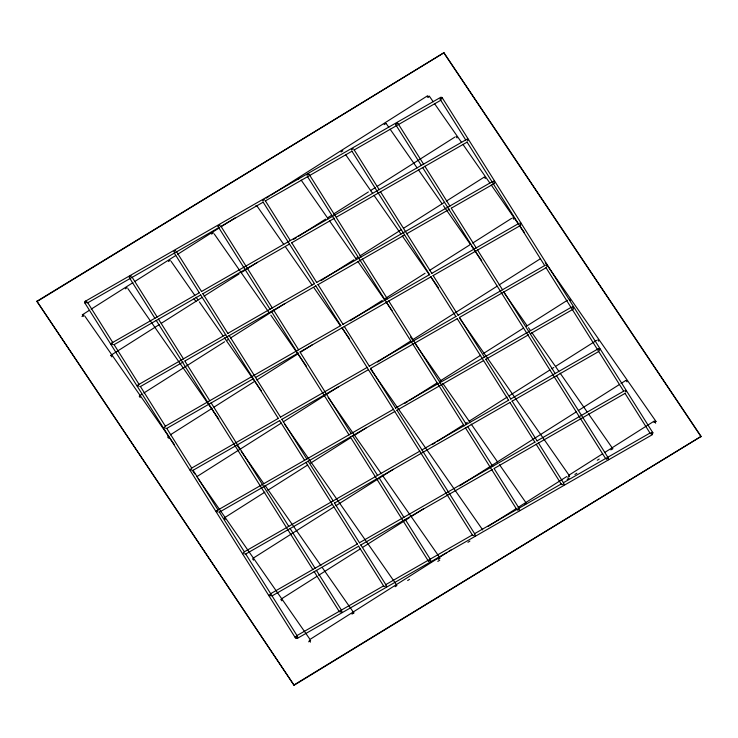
<?xml version="1.0" encoding="UTF-8"?>
<svg xmlns="http://www.w3.org/2000/svg" width="738" height="738" viewBox="0 0 738 738"><rect width="100%" height="100%" fill="white"/><g stroke="black" fill="none" stroke-linecap="round" stroke-linejoin="round"><path stroke-width="1.11" d="M81.973 316.528L83.957 315.034M308.659 641.811L310.633 640.316M297.331 637.198L295.449 637.955L84.852 302.967L86.89 301.556M295.449 637.955L297.488 636.553M440.235 98.846L442.256 97.794L441.961 98.422M442.32 97.886L652.918 432.874C651.414 434.193 653.195 435.309 651.589 433.197L651.331 432.514M84.676 302.515A1.301 1.236 -6.2 0 1 85.304 301.27L440.568 97.398L441.73 99.196M295.947 636.414L297.202 638.444L296.095 636.313M82.352 314.812L89.197 310.412M218.097 226.4L220.099 225.136M125.276 288.826L127.102 287.663M168.421 261.455L170.257 260.293M211.575 234.084L213.402 232.922M341.021 151.982L342.847 150.82M384.166 124.611L386.002 123.449M427.32 97.241L429.285 96.106L433.243 101.779M351.952 614.108L353.788 612.946M395.107 586.738L396.933 585.575M438.252 559.367L440.079 558.205M524.552 504.635L526.379 503.473M567.697 477.265L569.524 476.102M610.843 449.894L612.678 448.732M653.997 422.523L656.027 421.472M129.408 277.165L131.29 276.086M173.808 251.695L175.69 250.606M262.617 200.745L264.499 199.666M307.017 175.266L308.908 174.186M351.426 149.796L353.308 148.716M395.826 124.316L397.708 123.237M340.006 612.153L341.888 611.073M384.406 586.682L386.288 585.603M428.815 561.203L430.697 560.124M473.215 535.733L475.097 534.653M517.624 510.253L519.506 509.174M562.024 484.783L563.906 483.704M606.424 459.313L608.315 458.224M650.833 433.833L652.918 432.874M298.06 179.131L299.49 178.227M91.143 309.176L132.951 282.654M134.897 281.427L175.736 255.523M177.683 254.287L219.49 227.765M221.437 226.529L235.053 217.894M266.169 198.162L269.084 196.308M271.031 195.081L427.579 95.774L428.686 97.241M110.7 355.393L159.325 324.554M161.262 323.327L202.101 297.423M204.048 296.187L239.057 273.983M241.003 272.746L257.525 262.267M293.503 239.444L296.427 237.59M298.373 236.363L325.596 219.094M327.543 217.858L331.427 215.385M333.373 214.158L368.382 191.954M370.328 190.718L375.19 187.637M377.127 186.4L454.922 137.056M140.008 395.439L141.954 394.203M143.901 392.976L224.601 341.777M226.548 340.55L228.494 339.314M230.441 338.078L284.896 303.539M320.873 280.717L353.926 259.748M355.873 258.512L357.819 257.285M359.766 256.049L401.573 229.527M403.52 228.291L444.359 202.387M446.305 201.16L484.229 177.102M170.293 434.866L212.101 408.345M214.048 407.108L253.909 381.823M256.833 379.978L298.641 353.456M300.587 352.22L312.257 344.821M350.181 320.762L382.266 300.412M384.212 299.176L425.051 273.272M429.913 270.191L470.752 244.287M472.698 243.051L511.591 218.383M196.677 476.757L281.279 423.105M283.217 421.868L338.641 386.712M377.542 362.044L410.596 341.067M412.542 339.84L497.144 286.178M499.082 284.942L539.921 259.038M225.016 517.421L264.877 492.135M267.802 490.281L307.663 464.995M310.578 463.141L350.449 437.855M354.341 435.392L366.011 427.994M404.904 403.317L407.819 401.472M409.765 400.236L436.988 382.967M439.903 381.112L480.742 355.209M483.667 353.364L523.528 328.069M526.452 326.224L567.291 300.32M253.346 558.085L334.056 506.886M336.002 505.659L393.372 469.267M432.265 444.599L435.18 442.745M437.127 441.509L463.381 424.857M465.327 423.621L467.274 422.394M469.211 421.158L507.135 397.109M509.082 395.872L549.921 369.969M551.867 368.732L553.814 367.496M555.751 366.269L596.59 340.366M281.685 598.739L316.685 576.535M318.631 575.308L360.448 548.786M362.386 547.55L409.064 517.947M411.011 516.711L423.649 508.694M459.626 485.872L576.313 411.859M578.26 410.623L619.099 384.719M621.036 383.492L625.898 380.402M447.127 552.439L310.015 639.403L198.098 478.648M449.064 551.203L451.01 549.967M487.966 526.535L516.157 508.648M518.104 507.412L566.719 476.573M568.666 475.346L602.697 453.75M604.643 452.523L654.237 421.066L655.648 423.188M407.662 580.548L409.599 579.312M437.8 561.424L439.747 560.188M467.947 542.31L469.894 541.074M567.125 479.396L569.072 478.159M574.902 474.46L576.848 473.224M597.273 460.272L599.219 459.045M36.9 301.288L443.935 52.749L701.072 436.426L294.065 685.251L36.9 301.288L294.065 685.251M36.928 301.574L443.935 52.749M294.038 684.956L701.072 436.426M87.619 302.875L218.328 227.885M220.33 226.741L263.235 202.129M265.228 200.985L352.044 151.179M354.037 150.035L440.854 100.23M111.641 343.069L199.454 292.691M201.446 291.547L466.877 139.27M113.938 344.747L200.754 294.951M202.747 293.807L289.564 244.001M291.556 242.857L334.462 218.236M336.454 217.092L467.172 142.102M137.969 384.941L225.782 334.563M227.774 333.419L314.582 283.613M316.584 282.469L492.2 181.714M140.266 386.629L183.172 362.007M185.164 360.864L315.882 285.874M317.884 284.73L404.692 234.924M406.684 233.78L449.599 209.168M451.591 208.015L494.497 183.402M165.294 426.241L340.91 325.486M342.902 324.342L429.719 274.536M431.712 273.392L518.528 223.596M166.594 428.501L253.402 378.695M255.394 377.552L298.309 352.939M300.301 351.786L431.02 276.796M433.012 275.652L520.825 225.274M191.612 468.113L278.429 418.308M280.422 417.164L367.238 367.367M369.231 366.214L456.047 316.418M458.04 315.274L544.847 265.468M192.913 470.374L279.73 420.568M281.722 419.424L368.539 369.618M370.531 368.474L457.339 318.668M459.34 317.524L546.148 267.719M216.944 510.558L393.557 409.239M395.559 408.096L571.175 307.34M219.241 512.246L394.858 411.49M396.85 410.346L483.667 360.55M485.659 359.397L528.565 334.784M530.567 333.641L573.472 309.028M244.269 551.867L419.885 451.112M421.878 449.968L508.694 400.162M510.687 399.018L598.5 348.64M245.56 554.118L332.377 504.312M334.369 503.168L377.275 478.556M379.277 477.412L509.995 402.422M511.988 401.278L598.795 351.472M270.588 593.739L357.404 543.934M359.397 542.79L535.013 442.034M537.015 440.89L623.822 391.085M271.888 595.99L358.705 546.194M360.697 545.041L492.412 469.479M494.405 468.335L625.123 393.345M296.916 635.612L383.723 585.806M385.725 584.662L472.532 534.856M474.534 533.712L561.341 483.907M563.334 482.763L650.15 432.957M297.202 638.444L652.429 434.645M255.772 205.856L256.547 205.551M546.314 264.804L546.821 264.822M82.388 314.729L83.495 316.196M85.34 301.187L86.374 302.7M625.972 380.421L627.032 381.869M280.781 599.376L281.842 600.815M493.261 181.161L494.248 182.655M572.236 306.787L573.223 308.272M598.564 348.659L599.68 350.439M456.093 136.558L457.025 137.905M484.423 177.221L485.355 178.559M512.762 217.885L513.694 219.223M569.432 299.204L570.363 300.541M597.762 339.858L598.702 341.205M110.903 355.513L111.835 356.86M139.233 396.177L140.165 397.514M167.572 436.831L168.504 438.178M224.241 518.159L225.173 519.497M252.571 558.814L253.512 560.16M309.24 640.141L310.458 642.143M467.053 139.399L467.92 140.783M519.7 223.144L520.576 224.527M546.028 265.016L546.895 266.4M625.003 390.642L625.87 392.026M111.825 343.198L112.693 344.572M138.154 385.07L139.021 386.454M164.473 426.942L165.34 428.326M190.801 468.815L191.668 470.198M217.129 510.687L217.996 512.071M243.448 552.559L244.315 553.943M269.776 594.431L270.643 595.815M434.562 103.671L461.573 142.434M462.892 144.325L489.912 183.098M491.231 184.989L518.242 223.762M519.561 225.653L524.174 232.267M545.262 262.525L655.962 421.389M386.14 123.477L388.778 127.259M390.088 129.15L417.108 167.913M418.428 169.805L442.145 203.845M443.464 205.736L470.484 244.509M471.803 246.4L481.683 260.588M503.436 291.787L527.153 325.827M528.473 327.718L530.447 330.559M531.766 332.451L558.786 371.214M560.105 373.105L587.116 411.878M588.435 413.769L612.817 448.759M345.624 154.62L372.644 193.393M373.963 195.284L400.974 234.057M402.293 235.948L429.313 274.711M430.632 276.602L438.538 287.949M459.626 318.207L569.671 476.13M301.159 180.1L328.179 218.872M329.489 220.763L356.509 259.536M357.829 261.427L384.849 300.191M386.168 302.082L392.09 310.597M410.54 337.072L412.524 339.904M415.153 343.687L441.518 381.509M442.837 383.4L469.848 422.173M471.167 424.064L497.523 461.887M499.506 464.728L525.862 502.55M256.695 205.579L283.706 244.352M285.689 247.184L312.045 285.006M314.019 287.848L340.375 325.67M342.358 328.511L349.6 338.908M370.688 369.166L482.707 529.921M214.204 233.891L269.554 313.327M270.874 315.218L306.454 366.279M328.198 397.487L380.919 473.132M382.238 475.023L439.562 557.291M171.05 261.261L194.777 295.301M196.096 297.193L198.07 300.034M199.389 301.925L223.107 335.965M224.426 337.856L261.326 390.808M284.388 423.907L396.417 584.653M194.029 298.752L196.004 301.593M127.905 288.632L218.835 419.129M237.295 445.604L239.924 449.387M241.243 451.278L263.651 483.427M264.97 485.318L320.975 565.695M322.294 567.587L353.926 612.974M84.759 316.002L174.371 444.599M192.821 471.084L194.804 473.916M443.962 53.044L701.1 436.712M84.852 302.967L85.857 302.82L85.304 301.27M440.079 99.169L465.789 140.072M467.016 142.019L544.764 265.689M545.991 267.636L623.739 391.315M624.966 393.262L650.067 433.188M397.911 123.357L423.63 164.26M424.848 166.207L449.949 206.133M451.176 208.079L476.278 248.005M477.504 249.951L502.596 289.877M503.823 291.824L555.253 373.631M556.48 375.577L608.509 458.344M395.679 124.648L421.389 165.543M422.616 167.489L605.658 458.658M354.12 149.805L379.221 189.731M380.448 191.677L431.868 273.484M433.095 275.431L458.197 315.357M459.423 317.303L484.525 357.229M485.742 359.175L510.844 399.101M512.071 401.048L537.172 440.973M538.399 442.92L563.5 482.846M351.888 151.096L429.636 274.767M430.854 276.713L455.955 316.639M457.182 318.585L508.611 400.383M509.829 402.33L534.93 442.256M536.157 444.211L561.258 484.137M309.102 174.306L361.14 257.082M362.367 259.029L387.468 298.955M388.695 300.901L466.444 424.581M467.671 426.527L492.772 466.453M493.99 468.399L519.091 508.325M307.478 176.566L464.202 425.863M465.429 427.809L516.849 509.607M265.311 200.754L290.412 240.68M291.639 242.627L316.74 282.553M317.967 284.499L343.069 324.425M344.286 326.38L369.387 366.306M370.614 368.253L395.716 408.179M396.943 410.125L474.691 533.795M263.079 202.037L314.499 283.844M315.726 285.791L340.827 325.716M342.054 327.663L472.449 535.087M220.911 226.234L272.34 308.032M273.558 309.978L298.659 349.904M299.886 351.851L351.316 433.649M352.533 435.595L377.635 475.521M378.862 477.477L403.963 517.403M405.19 519.349L430.282 559.275M218.061 226.538L270.099 309.314M271.326 311.261L349.074 434.94M350.292 436.887L428.658 561.535M176.511 251.704L201.612 291.63M202.83 293.576L227.931 333.502M229.158 335.449L280.578 417.256M281.805 419.202L306.907 459.128M308.133 461.075L333.235 501.001M334.452 502.947L359.554 542.873M360.781 544.819L385.882 584.745M174.269 252.986L199.371 292.912M200.598 294.859L278.346 418.538M279.564 420.485L304.665 460.411M305.892 462.357L357.321 544.155M358.539 546.102L383.64 586.027M132.102 277.184L157.203 317.109M158.43 319.056L183.531 358.982M184.758 360.928L209.85 400.854M211.077 402.8L288.826 526.471M290.052 528.417L315.154 568.343M316.381 570.299L341.482 610.225M129.251 277.488L154.962 318.392M156.188 320.338L312.912 569.635M314.139 571.581L339.24 611.507M87.702 302.654L112.803 342.58M114.021 344.526L139.122 384.452M140.349 386.398L165.45 426.324M166.677 428.271L191.779 468.196M192.996 470.152L218.097 510.078M219.324 512.024L244.426 551.95M245.653 553.897L297.073 635.695M297.857 637.125A1.301 1.236 -6.2 0 1 297.608 638.038M295.283 637.503A1.301 1.236 -6.2 0 1 295.523 636.58M342.229 612.125A1.301 1.236 -6.2 0 1 342.017 612.568M130.183 275.625A1.301 1.236 -6.2 0 1 130.691 275.643M386.666 586.175A1.301 1.236 -6.2 0 1 386.417 587.088M431.038 561.184A1.301 1.236 -6.2 0 1 430.817 561.618M475.466 535.225A1.301 1.236 -6.2 0 1 475.226 536.148M519.847 510.235A1.301 1.236 -6.2 0 1 519.626 510.668M307.801 173.725A1.301 1.236 -6.2 0 1 308.309 173.753M564.275 484.276A1.301 1.236 -6.2 0 1 564.247 484.755M608.656 459.285A1.301 1.236 -6.2 0 1 608.435 459.719M440.531 97.471A1.301 1.236 -6.2 0 1 441.979 97.527M652.115 432.311A1.301 1.236 -6.2 0 1 652.577 432.523M268.955 595.631A1.301 1.236 -6.2 0 1 268.983 595.142M625.289 390.42A1.301 1.236 -6.2 0 1 626.248 390.642M242.627 553.749A1.301 1.236 -6.2 0 1 242.654 553.269M598.961 348.548A1.301 1.236 -6.2 0 1 599.929 348.77M216.308 511.877A1.301 1.236 -6.2 0 1 216.548 510.964M573.14 306.694A1.301 1.236 -6.2 0 1 573.601 306.897M189.98 470.005A1.301 1.236 -6.2 0 1 190.007 469.525M163.651 428.132A1.301 1.236 -6.2 0 1 163.679 427.653M520.493 222.95A1.301 1.236 -6.2 0 1 520.954 223.153M137.333 386.26A1.301 1.236 -6.2 0 1 137.36 385.78M494.174 181.078A1.301 1.236 -6.2 0 1 494.626 181.28M111.004 344.388A1.301 1.236 -6.2 0 1 111.032 343.899M467.339 139.178A1.301 1.236 -6.2 0 1 468.307 139.399"/></g></svg>
